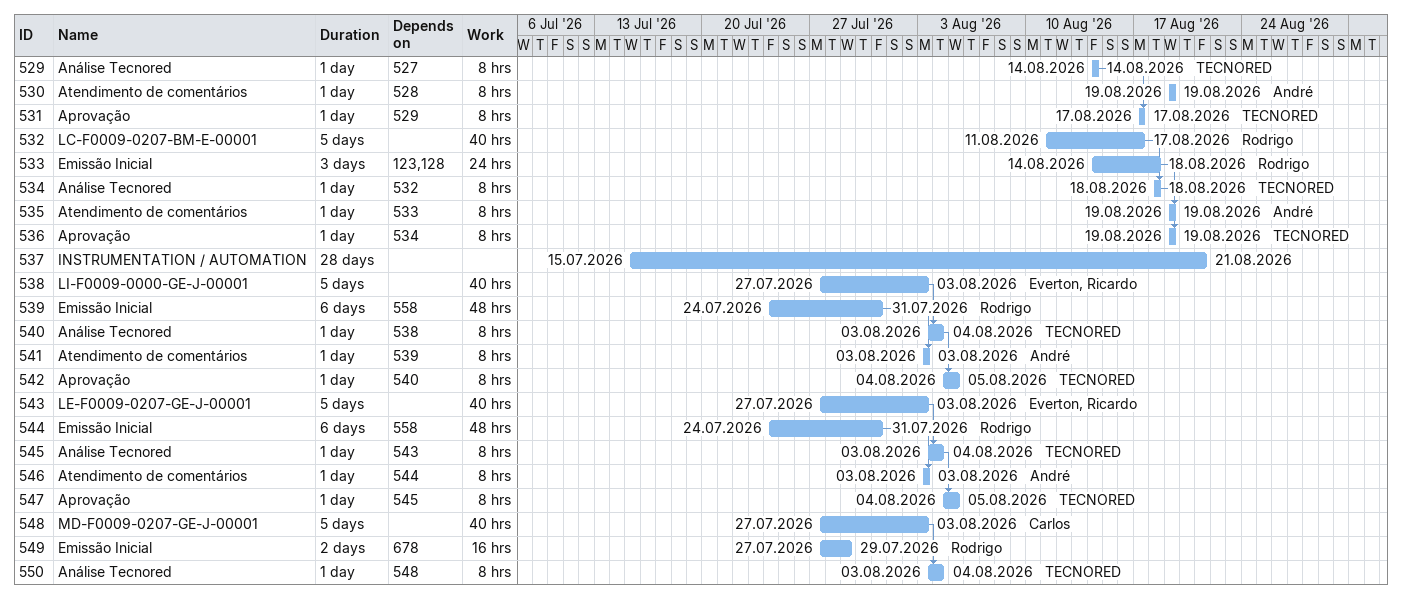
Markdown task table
| ID | Task | Duration | Start | Finish | Predecessors | Resources | Work (h) |
|---|---|---|---|---|---|---|---|
| 529 | Análise Tecnored | 1d | 2026-08-14 | 2026-08-14 | 527 | TECNORED | 8 |
| 530 | Atendimento de comentários | 1d | 2026-08-19 | 2026-08-19 | 528 | André | 8 |
| 531 | Aprovação | 1d | 2026-08-17 | 2026-08-17 | 529 | TECNORED | 8 |
| 532 | LC-F0009-0207-BM-E-00001 | 5d | 2026-08-11 | 2026-08-17 |  | Rodrigo | 40 |
| 533 | Emissão Inicial | 3d | 2026-08-14 | 2026-08-18 | 123, 128 | Rodrigo | 24 |
| 534 | Análise Tecnored | 1d | 2026-08-18 | 2026-08-18 | 532 | TECNORED | 8 |
| 535 | Atendimento de comentários | 1d | 2026-08-19 | 2026-08-19 | 533 | André | 8 |
| 536 | Aprovação | 1d | 2026-08-19 | 2026-08-19 | 534 | TECNORED | 8 |
| 537 | INSTRUMENTATION / AUTOMATION | 28d | 2026-07-15 | 2026-08-21 |  |  |  |
| 538 | LI-F0009-0000-GE-J-00001 | 5d | 2026-07-27 | 2026-08-03 |  | Everton, Ricardo | 40 |
| 539 | Emissão Inicial | 6d | 2026-07-24 | 2026-07-31 | 558 | Rodrigo | 48 |
| 540 | Análise Tecnored | 1d | 2026-08-03 | 2026-08-04 | 538 | TECNORED | 8 |
| 541 | Atendimento de comentários | 1d | 2026-08-03 | 2026-08-03 | 539 | André | 8 |
| 542 | Aprovação | 1d | 2026-08-04 | 2026-08-05 | 540 | TECNORED | 8 |
| 543 | LE-F0009-0207-GE-J-00001 | 5d | 2026-07-27 | 2026-08-03 |  | Everton, Ricardo | 40 |
| 544 | Emissão Inicial | 6d | 2026-07-24 | 2026-07-31 | 558 | Rodrigo | 48 |
| 545 | Análise Tecnored | 1d | 2026-08-03 | 2026-08-04 | 543 | TECNORED | 8 |
| 546 | Atendimento de comentários | 1d | 2026-08-03 | 2026-08-03 | 544 | André | 8 |
| 547 | Aprovação | 1d | 2026-08-04 | 2026-08-05 | 545 | TECNORED | 8 |
| 548 | MD-F0009-0207-GE-J-00001 | 5d | 2026-07-27 | 2026-08-03 |  | Carlos | 40 |
| 549 | Emissão Inicial | 2d | 2026-07-27 | 2026-07-29 | 678 | Rodrigo | 16 |
| 550 | Análise Tecnored | 1d | 2026-08-03 | 2026-08-04 | 548 | TECNORED | 8 |
